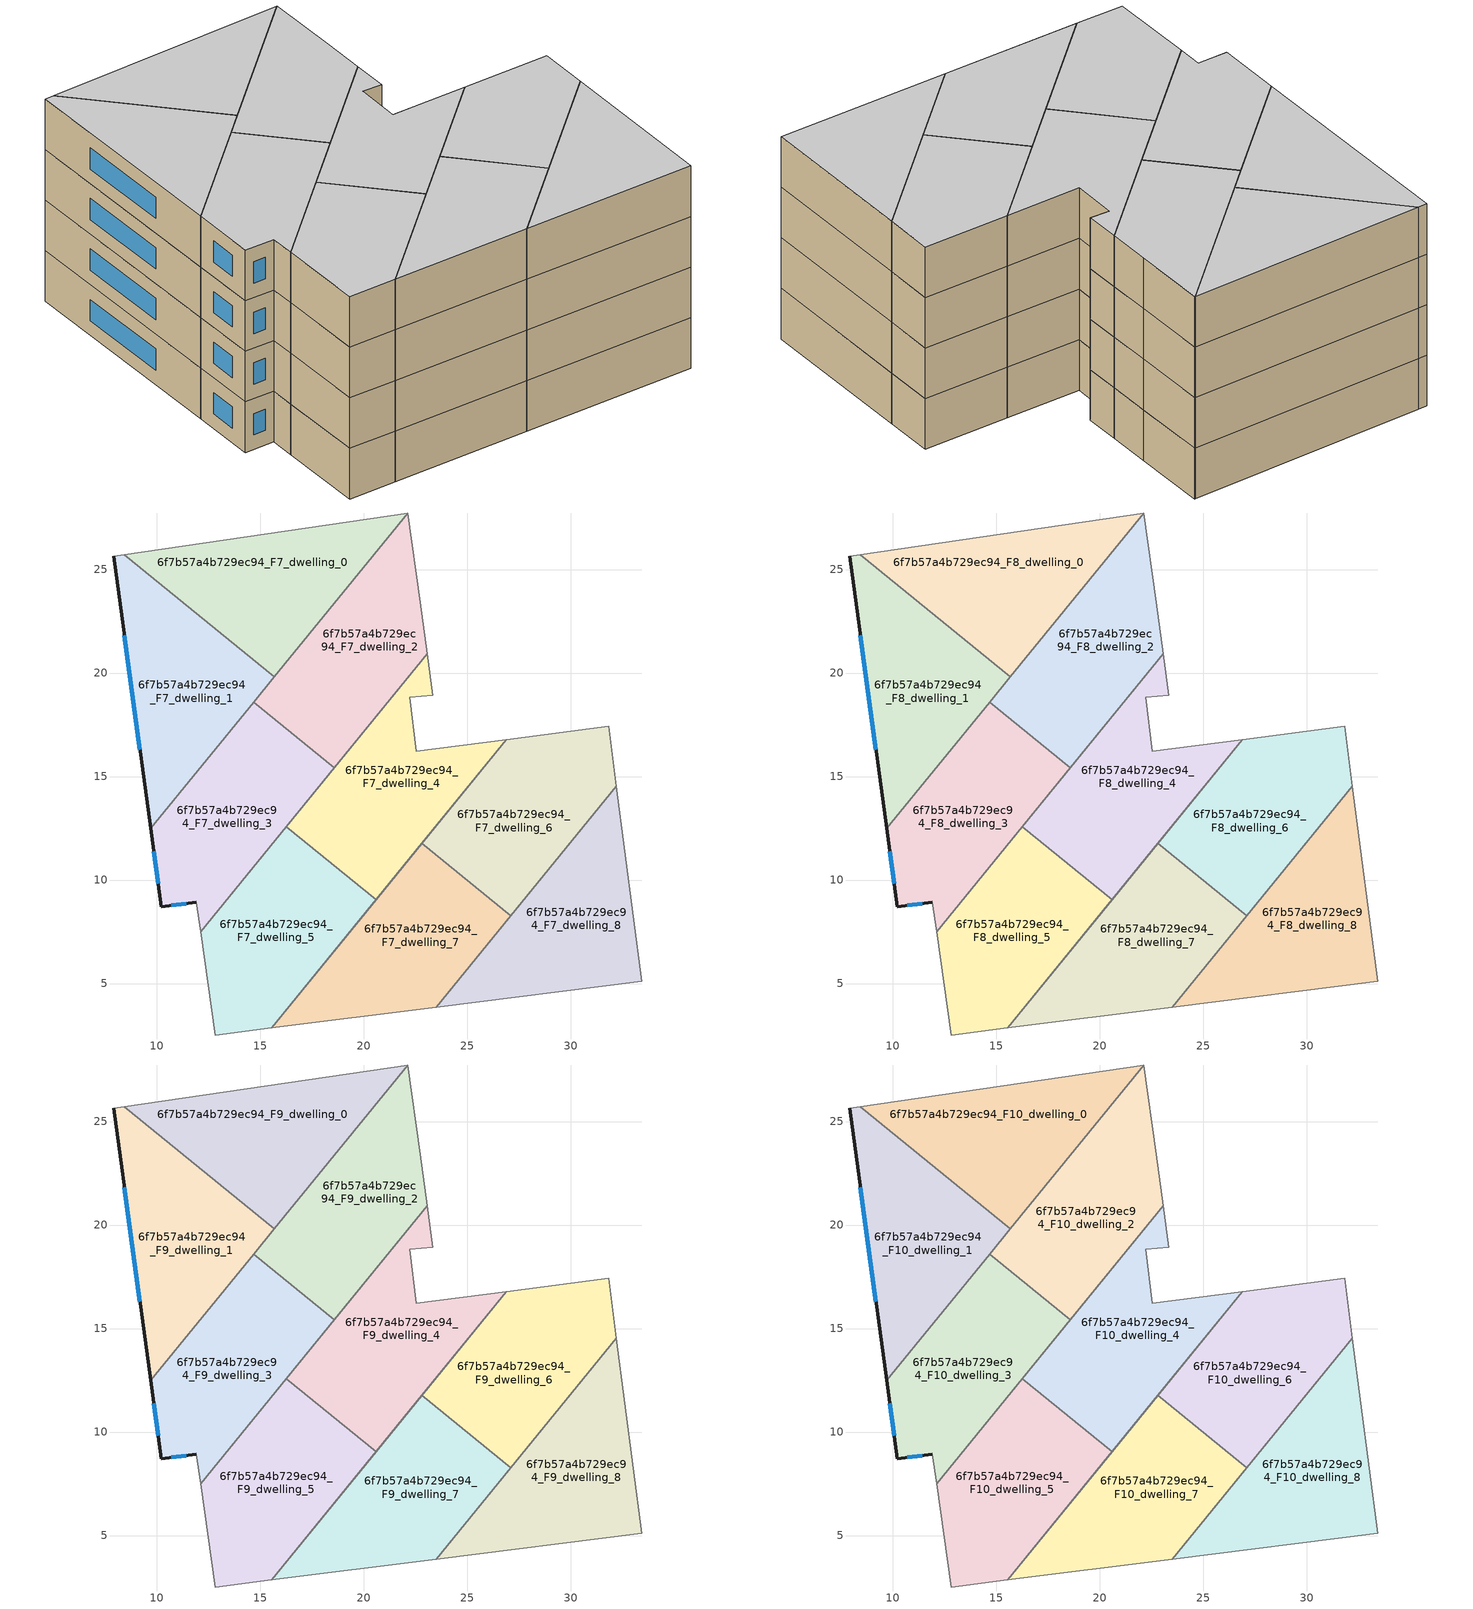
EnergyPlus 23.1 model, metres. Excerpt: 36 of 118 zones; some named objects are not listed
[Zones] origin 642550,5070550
6f7b57a4b729ec94_F7_dwelling_0
 floor to 6f7b57a4b729ec94_F6_dwelling_0 (EU_floor_Construction): 22.1,27.73 15.66,19.82 8.43,25.71 z21
 wall to 6f7b57a4b729ec94_F7_dwelling_1 (EU_wall_Construction): 8.43,25.71 15.66,19.82 z21:24
 wall adiabatic (EU_wall_Construction): 15.66,19.82 22.1,27.73 8.43,25.71 z21:24
6f7b57a4b729ec94_F7_dwelling_1
 floor to 6f7b57a4b729ec94_F6_dwelling_1 (EU_floor_Construction): 15.66,19.82 9.69,12.5 7.91,25.63 8.43,25.71 z21
 wall outside (EU_wall_Construction): 7.91,25.63 9.69,12.5 z21:24
 wall adiabatic (EU_wall_Construction): 8.43,25.71 7.91,25.63 z21:24
 wall to 6f7b57a4b729ec94_F7_dwelling_3 (EU_wall_Construction): 9.69,12.5 14.67,18.6 z21:24
 wall to 6f7b57a4b729ec94_F7_dwelling_2 (EU_wall_Construction): 14.67,18.6 15.66,19.82 z21:24
 window (EU_Window_Construction): 8.43,21.83 9.18,16.31 z21.87:23.13
6f7b57a4b729ec94_F7_dwelling_2
 floor to 6f7b57a4b729ec94_F6_dwelling_2 (EU_floor_Construction): 22.12,27.73 22.72,23.43 23.05,20.93 18.57,15.42 14.67,18.6 22.1,27.73 z21
 wall adiabatic (EU_wall_Construction): 18.57,15.42 23.05,20.93 22.72,23.43 22.12,27.73 22.1,27.73 15.66,19.82 z21:24
 wall to 6f7b57a4b729ec94_F7_dwelling_3 (EU_wall_Construction): 14.67,18.6 18.57,15.42 z21:24
6f7b57a4b729ec94_F7_dwelling_3
 floor to 6f7b57a4b729ec94_F6_dwelling_3 (EU_floor_Construction): 18.57,15.42 12.11,7.5 11.91,8.92 10.21,8.72 9.69,12.5 14.67,18.6 z21
 wall outside (EU_wall_Construction): 9.69,12.5 10.21,8.72 11.91,8.92 z21:24
 wall adiabatic (EU_wall_Construction): 11.91,8.92 12.11,7.5 18.57,15.42 z21:24
 window (EU_Window_Construction): 10.7,8.78 11.41,8.86 / 9.84,11.4 10.06,9.82 z21.87:23.13
6f7b57a4b729ec94_F7_dwelling_4
 floor to 6f7b57a4b729ec94_F6_dwelling_4 (EU_floor_Construction): 23.05,20.93 23.32,18.93 22.22,18.83 22.52,16.22 26.88,16.79 20.58,9.05 16.25,12.58 z21
 wall adiabatic (EU_wall_Construction): 20.58,9.05 26.88,16.79 22.52,16.22 22.22,18.83 23.32,18.93 23.05,20.93 16.25,12.58 z21:24
 wall to 6f7b57a4b729ec94_F7_dwelling_5 (EU_wall_Construction): 16.25,12.58 20.58,9.05 z21:24
6f7b57a4b729ec94_F7_dwelling_5
 floor to 6f7b57a4b729ec94_F6_dwelling_5 (EU_floor_Construction): 20.58,9.05 15.54,2.86 12.81,2.52 12.11,7.5 16.25,12.58 z21
 wall adiabatic (EU_wall_Construction): 16.25,12.58 12.11,7.5 12.81,2.52 15.54,2.86 20.58,9.05 z21:24
6f7b57a4b729ec94_F7_dwelling_6
 floor to 6f7b57a4b729ec94_F6_dwelling_6 (EU_floor_Construction): 31.82,17.42 32.2,14.54 27.09,8.27 22.8,11.77 26.88,16.79 z21
 wall adiabatic (EU_wall_Construction): 27.09,8.27 32.2,14.54 31.82,17.42 26.88,16.79 22.8,11.77 z21:24
 wall to 6f7b57a4b729ec94_F7_dwelling_7 (EU_wall_Construction): 22.8,11.77 27.09,8.27 z21:24
6f7b57a4b729ec94_F7_dwelling_7
 floor to 6f7b57a4b729ec94_F6_dwelling_7 (EU_floor_Construction): 27.09,8.27 23.5,3.86 15.54,2.86 22.8,11.77 z21
 wall adiabatic (EU_wall_Construction): 22.8,11.77 15.54,2.86 23.5,3.86 27.09,8.27 z21:24
6f7b57a4b729ec94_F7_dwelling_8
 floor to 6f7b57a4b729ec94_F6_dwelling_8 (EU_floor_Construction): 32.2,14.54 33.42,5.11 23.5,3.86 z21
 wall adiabatic (EU_wall_Construction): 33.42,5.11 32.2,14.54 23.5,3.86 33.42,5.11 z21:24
6f7b57a4b729ec94_F8_dwelling_0
 floor to 6f7b57a4b729ec94_F7_dwelling_0 (EU_floor_Construction): 22.1,27.73 15.66,19.82 8.43,25.71 z24
 wall to 6f7b57a4b729ec94_F8_dwelling_1 (EU_wall_Construction): 8.43,25.71 15.66,19.82 z24:27
 wall adiabatic (EU_wall_Construction): 15.66,19.82 22.1,27.73 8.43,25.71 z24:27
6f7b57a4b729ec94_F8_dwelling_1
 floor to 6f7b57a4b729ec94_F7_dwelling_1 (EU_floor_Construction): 15.66,19.82 9.69,12.5 7.91,25.63 8.43,25.71 z24
 wall outside (EU_wall_Construction): 7.91,25.63 9.69,12.5 z24:27
 wall adiabatic (EU_wall_Construction): 8.43,25.71 7.91,25.63 z24:27
 wall to 6f7b57a4b729ec94_F8_dwelling_3 (EU_wall_Construction): 9.69,12.5 14.67,18.6 z24:27
 wall to 6f7b57a4b729ec94_F8_dwelling_2 (EU_wall_Construction): 14.67,18.6 15.66,19.82 z24:27
 window (EU_Window_Construction): 8.43,21.83 9.18,16.31 z24.87:26.13
6f7b57a4b729ec94_F8_dwelling_2
 floor to 6f7b57a4b729ec94_F7_dwelling_2 (EU_floor_Construction): 22.12,27.73 22.72,23.43 23.05,20.93 18.57,15.42 14.67,18.6 22.1,27.73 z24
 wall adiabatic (EU_wall_Construction): 18.57,15.42 23.05,20.93 22.72,23.43 22.12,27.73 22.1,27.73 15.66,19.82 z24:27
 wall to 6f7b57a4b729ec94_F8_dwelling_3 (EU_wall_Construction): 14.67,18.6 18.57,15.42 z24:27
6f7b57a4b729ec94_F8_dwelling_3
 floor to 6f7b57a4b729ec94_F7_dwelling_3 (EU_floor_Construction): 18.57,15.42 12.11,7.5 11.91,8.92 10.21,8.72 9.69,12.5 14.67,18.6 z24
 wall outside (EU_wall_Construction): 9.69,12.5 10.21,8.72 11.91,8.92 z24:27
 wall adiabatic (EU_wall_Construction): 11.91,8.92 12.11,7.5 18.57,15.42 z24:27
 window (EU_Window_Construction): 10.7,8.78 11.41,8.86 / 9.84,11.4 10.06,9.82 z24.87:26.13
6f7b57a4b729ec94_F8_dwelling_4
 floor to 6f7b57a4b729ec94_F7_dwelling_4 (EU_floor_Construction): 23.05,20.93 23.32,18.93 22.22,18.83 22.52,16.22 26.88,16.79 20.58,9.05 16.25,12.58 z24
 wall adiabatic (EU_wall_Construction): 20.58,9.05 26.88,16.79 22.52,16.22 22.22,18.83 23.32,18.93 23.05,20.93 16.25,12.58 z24:27
 wall to 6f7b57a4b729ec94_F8_dwelling_5 (EU_wall_Construction): 16.25,12.58 20.58,9.05 z24:27
6f7b57a4b729ec94_F8_dwelling_5
 floor to 6f7b57a4b729ec94_F7_dwelling_5 (EU_floor_Construction): 20.58,9.05 15.54,2.86 12.81,2.52 12.11,7.5 16.25,12.58 z24
 wall adiabatic (EU_wall_Construction): 16.25,12.58 12.11,7.5 12.81,2.52 15.54,2.86 20.58,9.05 z24:27
6f7b57a4b729ec94_F8_dwelling_6
 floor to 6f7b57a4b729ec94_F7_dwelling_6 (EU_floor_Construction): 31.82,17.42 32.2,14.54 27.09,8.27 22.8,11.77 26.88,16.79 z24
 wall adiabatic (EU_wall_Construction): 27.09,8.27 32.2,14.54 31.82,17.42 26.88,16.79 22.8,11.77 z24:27
 wall to 6f7b57a4b729ec94_F8_dwelling_7 (EU_wall_Construction): 22.8,11.77 27.09,8.27 z24:27
6f7b57a4b729ec94_F8_dwelling_7
 floor to 6f7b57a4b729ec94_F7_dwelling_7 (EU_floor_Construction): 27.09,8.27 23.5,3.86 15.54,2.86 22.8,11.77 z24
 wall adiabatic (EU_wall_Construction): 22.8,11.77 15.54,2.86 23.5,3.86 27.09,8.27 z24:27
6f7b57a4b729ec94_F8_dwelling_8
 floor to 6f7b57a4b729ec94_F7_dwelling_8 (EU_floor_Construction): 32.2,14.54 33.42,5.11 23.5,3.86 z24
 wall adiabatic (EU_wall_Construction): 33.42,5.11 32.2,14.54 23.5,3.86 33.42,5.11 z24:27
6f7b57a4b729ec94_F9_dwelling_0
 floor to 6f7b57a4b729ec94_F8_dwelling_0 (EU_floor_Construction): 22.1,27.73 15.66,19.82 8.43,25.71 z27
 wall to 6f7b57a4b729ec94_F9_dwelling_1 (EU_wall_Construction): 8.43,25.71 15.66,19.82 z27:30
 wall adiabatic (EU_wall_Construction): 15.66,19.82 22.1,27.73 8.43,25.71 z27:30
6f7b57a4b729ec94_F9_dwelling_1
 floor to 6f7b57a4b729ec94_F8_dwelling_1 (EU_floor_Construction): 15.66,19.82 9.69,12.5 7.91,25.63 8.43,25.71 z27
 wall outside (EU_wall_Construction): 7.91,25.63 9.69,12.5 z27:30
 wall adiabatic (EU_wall_Construction): 8.43,25.71 7.91,25.63 z27:30
 wall to 6f7b57a4b729ec94_F9_dwelling_3 (EU_wall_Construction): 9.69,12.5 14.67,18.6 z27:30
 wall to 6f7b57a4b729ec94_F9_dwelling_2 (EU_wall_Construction): 14.67,18.6 15.66,19.82 z27:30
 window (EU_Window_Construction): 8.43,21.83 9.18,16.31 z27.87:29.13
6f7b57a4b729ec94_F9_dwelling_2
 floor to 6f7b57a4b729ec94_F8_dwelling_2 (EU_floor_Construction): 22.12,27.73 22.72,23.43 23.05,20.93 18.57,15.42 14.67,18.6 22.1,27.73 z27
 wall adiabatic (EU_wall_Construction): 18.57,15.42 23.05,20.93 22.72,23.43 22.12,27.73 22.1,27.73 15.66,19.82 z27:30
 wall to 6f7b57a4b729ec94_F9_dwelling_3 (EU_wall_Construction): 14.67,18.6 18.57,15.42 z27:30
6f7b57a4b729ec94_F9_dwelling_3
 floor to 6f7b57a4b729ec94_F8_dwelling_3 (EU_floor_Construction): 18.57,15.42 12.11,7.5 11.91,8.92 10.21,8.72 9.69,12.5 14.67,18.6 z27
 wall outside (EU_wall_Construction): 9.69,12.5 10.21,8.72 11.91,8.92 z27:30
 wall adiabatic (EU_wall_Construction): 11.91,8.92 12.11,7.5 18.57,15.42 z27:30
 window (EU_Window_Construction): 10.7,8.78 11.41,8.86 / 9.84,11.4 10.06,9.82 z27.87:29.13
6f7b57a4b729ec94_F9_dwelling_4
 floor to 6f7b57a4b729ec94_F8_dwelling_4 (EU_floor_Construction): 23.05,20.93 23.32,18.93 22.22,18.83 22.52,16.22 26.88,16.79 20.58,9.05 16.25,12.58 z27
 wall adiabatic (EU_wall_Construction): 20.58,9.05 26.88,16.79 22.52,16.22 22.22,18.83 23.32,18.93 23.05,20.93 16.25,12.58 z27:30
 wall to 6f7b57a4b729ec94_F9_dwelling_5 (EU_wall_Construction): 16.25,12.58 20.58,9.05 z27:30
6f7b57a4b729ec94_F9_dwelling_5
 floor to 6f7b57a4b729ec94_F8_dwelling_5 (EU_floor_Construction): 20.58,9.05 15.54,2.86 12.81,2.52 12.11,7.5 16.25,12.58 z27
 wall adiabatic (EU_wall_Construction): 16.25,12.58 12.11,7.5 12.81,2.52 15.54,2.86 20.58,9.05 z27:30
6f7b57a4b729ec94_F9_dwelling_6
 floor to 6f7b57a4b729ec94_F8_dwelling_6 (EU_floor_Construction): 31.82,17.42 32.2,14.54 27.09,8.27 22.8,11.77 26.88,16.79 z27
 wall adiabatic (EU_wall_Construction): 27.09,8.27 32.2,14.54 31.82,17.42 26.88,16.79 22.8,11.77 z27:30
 wall to 6f7b57a4b729ec94_F9_dwelling_7 (EU_wall_Construction): 22.8,11.77 27.09,8.27 z27:30
6f7b57a4b729ec94_F9_dwelling_7
 floor to 6f7b57a4b729ec94_F8_dwelling_7 (EU_floor_Construction): 27.09,8.27 23.5,3.86 15.54,2.86 22.8,11.77 z27
 wall adiabatic (EU_wall_Construction): 22.8,11.77 15.54,2.86 23.5,3.86 27.09,8.27 z27:30
6f7b57a4b729ec94_F9_dwelling_8
 floor to 6f7b57a4b729ec94_F8_dwelling_8 (EU_floor_Construction): 32.2,14.54 33.42,5.11 23.5,3.86 z27
 wall adiabatic (EU_wall_Construction): 33.42,5.11 32.2,14.54 23.5,3.86 33.42,5.11 z27:30
6f7b57a4b729ec94_F10_dwelling_0
 floor to 6f7b57a4b729ec94_F9_dwelling_0 (EU_floor_Construction): 22.1,27.73 15.66,19.82 8.43,25.71 z30
 wall to 6f7b57a4b729ec94_F10_dwelling_1 (EU_wall_Construction): 8.43,25.71 15.66,19.82 z30:33
 wall adiabatic (EU_wall_Construction): 15.66,19.82 22.1,27.73 8.43,25.71 z30:33
 ceiling to 6f7b57a4b729ec94_F11_dwelling_0 (EU_floor_Construction): 15.66,19.82 22.1,27.73 8.43,25.71 z33
6f7b57a4b729ec94_F10_dwelling_1
 floor to 6f7b57a4b729ec94_F9_dwelling_1 (EU_floor_Construction): 15.66,19.82 9.69,12.5 7.91,25.63 8.43,25.71 z30
 wall outside (EU_wall_Construction): 7.91,25.63 9.69,12.5 z30:33
 wall adiabatic (EU_wall_Construction): 8.43,25.71 7.91,25.63 z30:33
 wall to 6f7b57a4b729ec94_F10_dwelling_3 (EU_wall_Construction): 9.69,12.5 14.67,18.6 z30:33
 wall to 6f7b57a4b729ec94_F10_dwelling_2 (EU_wall_Construction): 14.67,18.6 15.66,19.82 z30:33
 window (EU_Window_Construction): 8.43,21.83 9.18,16.31 z30.87:32.13
 ceiling to 6f7b57a4b729ec94_F11_dwelling_1 (EU_floor_Construction): 9.69,12.5 15.66,19.82 8.43,25.71 7.91,25.63 z33
6f7b57a4b729ec94_F10_dwelling_2
 floor to 6f7b57a4b729ec94_F9_dwelling_2 (EU_floor_Construction): 22.12,27.73 22.72,23.43 23.05,20.93 18.57,15.42 14.67,18.6 22.1,27.73 z30
 wall adiabatic (EU_wall_Construction): 18.57,15.42 23.05,20.93 22.72,23.43 22.12,27.73 22.1,27.73 15.66,19.82 z30:33
 wall to 6f7b57a4b729ec94_F10_dwelling_3 (EU_wall_Construction): 14.67,18.6 18.57,15.42 z30:33
 ceiling to 6f7b57a4b729ec94_F11_dwelling_2 (EU_floor_Construction): 18.57,15.42 23.05,20.93 22.72,23.43 22.12,27.73 22.1,27.73 14.67,18.6 z33
6f7b57a4b729ec94_F10_dwelling_3
 floor to 6f7b57a4b729ec94_F9_dwelling_3 (EU_floor_Construction): 18.57,15.42 12.11,7.5 11.91,8.92 10.21,8.72 9.69,12.5 14.67,18.6 z30
 wall outside (EU_wall_Construction): 9.69,12.5 10.21,8.72 11.91,8.92 z30:33
 wall adiabatic (EU_wall_Construction): 11.91,8.92 12.11,7.5 18.57,15.42 z30:33
 window (EU_Window_Construction): 10.7,8.78 11.41,8.86 / 9.84,11.4 10.06,9.82 z30.87:32.13
 ceiling to 6f7b57a4b729ec94_F11_dwelling_3 (EU_floor_Construction): 12.11,7.5 18.57,15.42 14.67,18.6 9.69,12.5 10.21,8.72 11.91,8.92 z33
6f7b57a4b729ec94_F10_dwelling_4
 floor to 6f7b57a4b729ec94_F9_dwelling_4 (EU_floor_Construction): 23.05,20.93 23.32,18.93 22.22,18.83 22.52,16.22 26.88,16.79 20.58,9.05 16.25,12.58 z30
 wall adiabatic (EU_wall_Construction): 20.58,9.05 26.88,16.79 22.52,16.22 22.22,18.83 23.32,18.93 23.05,20.93 16.25,12.58 z30:33
 wall to 6f7b57a4b729ec94_F10_dwelling_5 (EU_wall_Construction): 16.25,12.58 20.58,9.05 z30:33
 ceiling to 6f7b57a4b729ec94_F11_dwelling_4 (EU_floor_Construction): 20.58,9.05 26.88,16.79 22.52,16.22 22.22,18.83 23.32,18.93 23.05,20.93 16.25,12.58 z33
6f7b57a4b729ec94_F10_dwelling_5
 floor to 6f7b57a4b729ec94_F9_dwelling_5 (EU_floor_Construction): 20.58,9.05 15.54,2.86 12.81,2.52 12.11,7.5 16.25,12.58 z30
 wall adiabatic (EU_wall_Construction): 16.25,12.58 12.11,7.5 12.81,2.52 15.54,2.86 20.58,9.05 z30:33
 ceiling to 6f7b57a4b729ec94_F11_dwelling_5 (EU_floor_Construction): 15.54,2.86 20.58,9.05 16.25,12.58 12.11,7.5 12.81,2.52 z33
6f7b57a4b729ec94_F10_dwelling_6
 floor to 6f7b57a4b729ec94_F9_dwelling_6 (EU_floor_Construction): 31.82,17.42 32.2,14.54 27.09,8.27 22.8,11.77 26.88,16.79 z30
 wall adiabatic (EU_wall_Construction): 27.09,8.27 32.2,14.54 31.82,17.42 26.88,16.79 22.8,11.77 z30:33
 wall to 6f7b57a4b729ec94_F10_dwelling_7 (EU_wall_Construction): 22.8,11.77 27.09,8.27 z30:33
 ceiling to 6f7b57a4b729ec94_F11_dwelling_6 (EU_floor_Construction): 27.09,8.27 32.2,14.54 31.82,17.42 26.88,16.79 22.8,11.77 z33
6f7b57a4b729ec94_F10_dwelling_7
 floor to 6f7b57a4b729ec94_F9_dwelling_7 (EU_floor_Construction): 27.09,8.27 23.5,3.86 15.54,2.86 22.8,11.77 z30
 wall adiabatic (EU_wall_Construction): 22.8,11.77 15.54,2.86 23.5,3.86 27.09,8.27 z30:33
 ceiling to 6f7b57a4b729ec94_F11_dwelling_7 (EU_floor_Construction): 23.5,3.86 27.09,8.27 22.8,11.77 15.54,2.86 z33
6f7b57a4b729ec94_F10_dwelling_8
 floor to 6f7b57a4b729ec94_F9_dwelling_8 (EU_floor_Construction): 32.2,14.54 33.42,5.11 23.5,3.86 z30
 wall adiabatic (EU_wall_Construction): 33.42,5.11 32.2,14.54 23.5,3.86 33.42,5.11 z30:33
 ceiling to 6f7b57a4b729ec94_F11_dwelling_8 (EU_floor_Construction): 33.42,5.11 32.2,14.54 23.5,3.86 z33
[Building]
EU S2 Campaign: North Axis=0; Terrain=City; Solar Distribution=FullExterior
[Site:Location]
Lyon-Bron: Latitude=45.75; Longitude=5; Time Zone=1; Elevation=198
[SizingPeriod:WeatherFileDays]
AnnualSizingPeriod: Begin Month=1; Begin Day of Month=1; End Month=12; End Day of Month=31; Day of Week for Start Day=Monday; Use Weather File Daylight Saving Period=No; Use Weather File Rain and Snow Indicators=No
[MATERIAL]
EU_InternalMass_Material: Roughness=MediumRough; Thickness=0.1; Conductivity=1; Density=1800; Specific Heat=900; Thermal Absorptance=0.9; Solar Absorptance=0.7; Visible Absorptance=0.7
[MATERIAL:NOMASS] Roughness=MediumRough; Thermal Absorptance=0.9; Solar Absorptance=0.7; Visible Absorptance=0.7
Name | Thermal Resistance
EU_wall_NoMass | 1.15691
EU_floor_NoMass | 1.78277
[WINDOWMATERIAL:SIMPLEGLAZINGSYSTEM]
EU_Window_SimpleGlazing: UFactor=2.71266; Solar Heat Gain Coefficient=0.75; Visible Transmittance=0.75
[CONSTRUCTION]
EU_wall_Construction: EU_wall_NoMass
EU_floor_Construction: EU_floor_NoMass
EU_Window_Construction: EU_Window_SimpleGlazing
EU_InternalMass_Construction: EU_InternalMass_Material
[ZONE] Type=1; Multiplier=1; Ceiling Height=autocalculate; Floor Area=autocalculate; Part of Total Floor Area=Yes
Name | Volume
6f7b57a4b729ec94_F7_dwelling_0; 6f7b57a4b729ec94_F8_dwelling_0; 6f7b57a4b729ec94_F9_dwelling_0; 6f7b57a4b729ec94_F10_dwelling_0 | 142.692
6f7b57a4b729ec94_F7_dwelling_1; 6f7b57a4b729ec94_F8_dwelling_1; 6f7b57a4b729ec94_F9_dwelling_1; 6f7b57a4b729ec94_F10_dwelling_1 | 142.683
6f7b57a4b729ec94_F7_dwelling_2; 6f7b57a4b729ec94_F8_dwelling_2; 6f7b57a4b729ec94_F9_dwelling_2; 6f7b57a4b729ec94_F10_dwelling_2 | 142.67
6f7b57a4b729ec94_F7_dwelling_3; 6f7b57a4b729ec94_F8_dwelling_3; 6f7b57a4b729ec94_F9_dwelling_3; 6f7b57a4b729ec94_F10_dwelling_3 | 142.656
6f7b57a4b729ec94_F7_dwelling_4; 6f7b57a4b729ec94_F8_dwelling_4; 6f7b57a4b729ec94_F9_dwelling_4; 6f7b57a4b729ec94_F10_dwelling_4 | 142.681
6f7b57a4b729ec94_F7_dwelling_5; 6f7b57a4b729ec94_F8_dwelling_5; 6f7b57a4b729ec94_F9_dwelling_5; 6f7b57a4b729ec94_F10_dwelling_5; 6f7b57a4b729ec94_F7_dwelling_8; 6f7b57a4b729ec94_F8_dwelling_8; 6f7b57a4b729ec94_F9_dwelling_8; 6f7b57a4b729ec94_F10_dwelling_8 | 142.671
6f7b57a4b729ec94_F7_dwelling_6; 6f7b57a4b729ec94_F8_dwelling_6; 6f7b57a4b729ec94_F9_dwelling_6; 6f7b57a4b729ec94_F10_dwelling_6 | 142.677
6f7b57a4b729ec94_F7_dwelling_7; 6f7b57a4b729ec94_F8_dwelling_7; 6f7b57a4b729ec94_F9_dwelling_7; 6f7b57a4b729ec94_F10_dwelling_7 | 142.685
[INTERNALMASS] Construction=EU_InternalMass_Construction
Name | Zone or ZoneList | Surface Area
6f7b57a4b729ec94_F7_dwelling_0_EU_InternalMass | 6f7b57a4b729ec94_F7_dwelling_0 | 47.5629
6f7b57a4b729ec94_F7_dwelling_1_EU_InternalMass | 6f7b57a4b729ec94_F7_dwelling_1 | 47.5624
6f7b57a4b729ec94_F7_dwelling_2_EU_InternalMass | 6f7b57a4b729ec94_F7_dwelling_2 | 47.5574
6f7b57a4b729ec94_F7_dwelling_3_EU_InternalMass | 6f7b57a4b729ec94_F7_dwelling_3 | 47.552
6f7b57a4b729ec94_F7_dwelling_4_EU_InternalMass | 6f7b57a4b729ec94_F7_dwelling_4 | 47.5595
6f7b57a4b729ec94_F7_dwelling_5_EU_InternalMass | 6f7b57a4b729ec94_F7_dwelling_5 | 47.5563
6f7b57a4b729ec94_F7_dwelling_6_EU_InternalMass | 6f7b57a4b729ec94_F7_dwelling_6 | 47.5597
6f7b57a4b729ec94_F7_dwelling_7_EU_InternalMass | 6f7b57a4b729ec94_F7_dwelling_7 | 47.5609
6f7b57a4b729ec94_F7_dwelling_8_EU_InternalMass | 6f7b57a4b729ec94_F7_dwelling_8 | 47.5567
6f7b57a4b729ec94_F8_dwelling_0_EU_InternalMass | 6f7b57a4b729ec94_F8_dwelling_0 | 47.5629
6f7b57a4b729ec94_F8_dwelling_1_EU_InternalMass | 6f7b57a4b729ec94_F8_dwelling_1 | 47.5624
6f7b57a4b729ec94_F8_dwelling_2_EU_InternalMass | 6f7b57a4b729ec94_F8_dwelling_2 | 47.5574
6f7b57a4b729ec94_F8_dwelling_3_EU_InternalMass | 6f7b57a4b729ec94_F8_dwelling_3 | 47.552
6f7b57a4b729ec94_F8_dwelling_4_EU_InternalMass | 6f7b57a4b729ec94_F8_dwelling_4 | 47.5595
6f7b57a4b729ec94_F8_dwelling_5_EU_InternalMass | 6f7b57a4b729ec94_F8_dwelling_5 | 47.5563
6f7b57a4b729ec94_F8_dwelling_6_EU_InternalMass | 6f7b57a4b729ec94_F8_dwelling_6 | 47.5597
6f7b57a4b729ec94_F8_dwelling_7_EU_InternalMass | 6f7b57a4b729ec94_F8_dwelling_7 | 47.5609
6f7b57a4b729ec94_F8_dwelling_8_EU_InternalMass | 6f7b57a4b729ec94_F8_dwelling_8 | 47.5567
6f7b57a4b729ec94_F9_dwelling_0_EU_InternalMass | 6f7b57a4b729ec94_F9_dwelling_0 | 47.5629
6f7b57a4b729ec94_F9_dwelling_1_EU_InternalMass | 6f7b57a4b729ec94_F9_dwelling_1 | 47.5624
6f7b57a4b729ec94_F9_dwelling_2_EU_InternalMass | 6f7b57a4b729ec94_F9_dwelling_2 | 47.5574
6f7b57a4b729ec94_F9_dwelling_3_EU_InternalMass | 6f7b57a4b729ec94_F9_dwelling_3 | 47.552
6f7b57a4b729ec94_F9_dwelling_4_EU_InternalMass | 6f7b57a4b729ec94_F9_dwelling_4 | 47.5595
6f7b57a4b729ec94_F9_dwelling_5_EU_InternalMass | 6f7b57a4b729ec94_F9_dwelling_5 | 47.5563
6f7b57a4b729ec94_F9_dwelling_6_EU_InternalMass | 6f7b57a4b729ec94_F9_dwelling_6 | 47.5597
6f7b57a4b729ec94_F9_dwelling_7_EU_InternalMass | 6f7b57a4b729ec94_F9_dwelling_7 | 47.5609
6f7b57a4b729ec94_F9_dwelling_8_EU_InternalMass | 6f7b57a4b729ec94_F9_dwelling_8 | 47.5567
6f7b57a4b729ec94_F10_dwelling_0_EU_InternalMass | 6f7b57a4b729ec94_F10_dwelling_0 | 47.5629
6f7b57a4b729ec94_F10_dwelling_1_EU_InternalMass | 6f7b57a4b729ec94_F10_dwelling_1 | 47.5624
6f7b57a4b729ec94_F10_dwelling_2_EU_InternalMass | 6f7b57a4b729ec94_F10_dwelling_2 | 47.5574
6f7b57a4b729ec94_F10_dwelling_3_EU_InternalMass | 6f7b57a4b729ec94_F10_dwelling_3 | 47.552
6f7b57a4b729ec94_F10_dwelling_4_EU_InternalMass | 6f7b57a4b729ec94_F10_dwelling_4 | 47.5595
6f7b57a4b729ec94_F10_dwelling_5_EU_InternalMass | 6f7b57a4b729ec94_F10_dwelling_5 | 47.5563
6f7b57a4b729ec94_F10_dwelling_6_EU_InternalMass | 6f7b57a4b729ec94_F10_dwelling_6 | 47.5597
6f7b57a4b729ec94_F10_dwelling_7_EU_InternalMass | 6f7b57a4b729ec94_F10_dwelling_7 | 47.5609
6f7b57a4b729ec94_F10_dwelling_8_EU_InternalMass | 6f7b57a4b729ec94_F10_dwelling_8 | 47.5567
[OTHEREQUIPMENT] Fuel Type=Electricity; Design Level Calculation Method=Watts/Area; Power per Zone Floor Area=1; Fraction Latent=0; Fraction Radiant=0; Fraction Lost=0; Carbon Dioxide Generation Rate=0; EndUse Subcategory=EU_Step8_InternalGains
Name | Zone or ZoneList or Space or SpaceList | Schedule
EU_Step8_InternalGain_6f7b57a4b729ec94_F7_dwelling_0_f000 | 6f7b57a4b729ec94_F7_dwelling_0 | EU_Step8_GainSchedule_6f7b57a4b729ec94_F7_dwelling_0_f000
EU_Step8_InternalGain_6f7b57a4b729ec94_F7_dwelling_1_f000 | 6f7b57a4b729ec94_F7_dwelling_1 | EU_Step8_GainSchedule_6f7b57a4b729ec94_F7_dwelling_1_f000
EU_Step8_InternalGain_6f7b57a4b729ec94_F7_dwelling_2_f000 | 6f7b57a4b729ec94_F7_dwelling_2 | EU_Step8_GainSchedule_6f7b57a4b729ec94_F7_dwelling_2_f000
EU_Step8_InternalGain_6f7b57a4b729ec94_F7_dwelling_3_f000 | 6f7b57a4b729ec94_F7_dwelling_3 | EU_Step8_GainSchedule_6f7b57a4b729ec94_F7_dwelling_3_f000
EU_Step8_InternalGain_6f7b57a4b729ec94_F7_dwelling_4_f000 | 6f7b57a4b729ec94_F7_dwelling_4 | EU_Step8_GainSchedule_6f7b57a4b729ec94_F7_dwelling_4_f000
EU_Step8_InternalGain_6f7b57a4b729ec94_F7_dwelling_5_f000 | 6f7b57a4b729ec94_F7_dwelling_5 | EU_Step8_GainSchedule_6f7b57a4b729ec94_F7_dwelling_5_f000
EU_Step8_InternalGain_6f7b57a4b729ec94_F7_dwelling_6_f000 | 6f7b57a4b729ec94_F7_dwelling_6 | EU_Step8_GainSchedule_6f7b57a4b729ec94_F7_dwelling_6_f000
EU_Step8_InternalGain_6f7b57a4b729ec94_F7_dwelling_7_f000 | 6f7b57a4b729ec94_F7_dwelling_7 | EU_Step8_GainSchedule_6f7b57a4b729ec94_F7_dwelling_7_f000
EU_Step8_InternalGain_6f7b57a4b729ec94_F7_dwelling_8_f000 | 6f7b57a4b729ec94_F7_dwelling_8 | EU_Step8_GainSchedule_6f7b57a4b729ec94_F7_dwelling_8_f000
EU_Step8_InternalGain_6f7b57a4b729ec94_F8_dwelling_0_f000 | 6f7b57a4b729ec94_F8_dwelling_0 | EU_Step8_GainSchedule_6f7b57a4b729ec94_F8_dwelling_0_f000
EU_Step8_InternalGain_6f7b57a4b729ec94_F8_dwelling_1_f000 | 6f7b57a4b729ec94_F8_dwelling_1 | EU_Step8_GainSchedule_6f7b57a4b729ec94_F8_dwelling_1_f000
EU_Step8_InternalGain_6f7b57a4b729ec94_F8_dwelling_2_f000 | 6f7b57a4b729ec94_F8_dwelling_2 | EU_Step8_GainSchedule_6f7b57a4b729ec94_F8_dwelling_2_f000
EU_Step8_InternalGain_6f7b57a4b729ec94_F8_dwelling_3_f000 | 6f7b57a4b729ec94_F8_dwelling_3 | EU_Step8_GainSchedule_6f7b57a4b729ec94_F8_dwelling_3_f000
EU_Step8_InternalGain_6f7b57a4b729ec94_F8_dwelling_4_f000 | 6f7b57a4b729ec94_F8_dwelling_4 | EU_Step8_GainSchedule_6f7b57a4b729ec94_F8_dwelling_4_f000
EU_Step8_InternalGain_6f7b57a4b729ec94_F8_dwelling_5_f000 | 6f7b57a4b729ec94_F8_dwelling_5 | EU_Step8_GainSchedule_6f7b57a4b729ec94_F8_dwelling_5_f000
EU_Step8_InternalGain_6f7b57a4b729ec94_F8_dwelling_6_f000 | 6f7b57a4b729ec94_F8_dwelling_6 | EU_Step8_GainSchedule_6f7b57a4b729ec94_F8_dwelling_6_f000
EU_Step8_InternalGain_6f7b57a4b729ec94_F8_dwelling_7_f000 | 6f7b57a4b729ec94_F8_dwelling_7 | EU_Step8_GainSchedule_6f7b57a4b729ec94_F8_dwelling_7_f000
EU_Step8_InternalGain_6f7b57a4b729ec94_F8_dwelling_8_f000 | 6f7b57a4b729ec94_F8_dwelling_8 | EU_Step8_GainSchedule_6f7b57a4b729ec94_F8_dwelling_8_f000
EU_Step8_InternalGain_6f7b57a4b729ec94_F9_dwelling_0_f000 | 6f7b57a4b729ec94_F9_dwelling_0 | EU_Step8_GainSchedule_6f7b57a4b729ec94_F9_dwelling_0_f000
EU_Step8_InternalGain_6f7b57a4b729ec94_F9_dwelling_1_f000 | 6f7b57a4b729ec94_F9_dwelling_1 | EU_Step8_GainSchedule_6f7b57a4b729ec94_F9_dwelling_1_f000
EU_Step8_InternalGain_6f7b57a4b729ec94_F9_dwelling_2_f000 | 6f7b57a4b729ec94_F9_dwelling_2 | EU_Step8_GainSchedule_6f7b57a4b729ec94_F9_dwelling_2_f000
EU_Step8_InternalGain_6f7b57a4b729ec94_F9_dwelling_3_f000 | 6f7b57a4b729ec94_F9_dwelling_3 | EU_Step8_GainSchedule_6f7b57a4b729ec94_F9_dwelling_3_f000
EU_Step8_InternalGain_6f7b57a4b729ec94_F9_dwelling_4_f000 | 6f7b57a4b729ec94_F9_dwelling_4 | EU_Step8_GainSchedule_6f7b57a4b729ec94_F9_dwelling_4_f000
EU_Step8_InternalGain_6f7b57a4b729ec94_F9_dwelling_5_f000 | 6f7b57a4b729ec94_F9_dwelling_5 | EU_Step8_GainSchedule_6f7b57a4b729ec94_F9_dwelling_5_f000
EU_Step8_InternalGain_6f7b57a4b729ec94_F9_dwelling_6_f000 | 6f7b57a4b729ec94_F9_dwelling_6 | EU_Step8_GainSchedule_6f7b57a4b729ec94_F9_dwelling_6_f000
EU_Step8_InternalGain_6f7b57a4b729ec94_F9_dwelling_7_f000 | 6f7b57a4b729ec94_F9_dwelling_7 | EU_Step8_GainSchedule_6f7b57a4b729ec94_F9_dwelling_7_f000
EU_Step8_InternalGain_6f7b57a4b729ec94_F9_dwelling_8_f000 | 6f7b57a4b729ec94_F9_dwelling_8 | EU_Step8_GainSchedule_6f7b57a4b729ec94_F9_dwelling_8_f000
EU_Step8_InternalGain_6f7b57a4b729ec94_F10_dwelling_0_f000 | 6f7b57a4b729ec94_F10_dwelling_0 | EU_Step8_GainSchedule_6f7b57a4b729ec94_F10_dwelling_0_f000
EU_Step8_InternalGain_6f7b57a4b729ec94_F10_dwelling_1_f000 | 6f7b57a4b729ec94_F10_dwelling_1 | EU_Step8_GainSchedule_6f7b57a4b729ec94_F10_dwelling_1_f000
EU_Step8_InternalGain_6f7b57a4b729ec94_F10_dwelling_2_f000 | 6f7b57a4b729ec94_F10_dwelling_2 | EU_Step8_GainSchedule_6f7b57a4b729ec94_F10_dwelling_2_f000
EU_Step8_InternalGain_6f7b57a4b729ec94_F10_dwelling_3_f000 | 6f7b57a4b729ec94_F10_dwelling_3 | EU_Step8_GainSchedule_6f7b57a4b729ec94_F10_dwelling_3_f000
EU_Step8_InternalGain_6f7b57a4b729ec94_F10_dwelling_4_f000 | 6f7b57a4b729ec94_F10_dwelling_4 | EU_Step8_GainSchedule_6f7b57a4b729ec94_F10_dwelling_4_f000
EU_Step8_InternalGain_6f7b57a4b729ec94_F10_dwelling_5_f000 | 6f7b57a4b729ec94_F10_dwelling_5 | EU_Step8_GainSchedule_6f7b57a4b729ec94_F10_dwelling_5_f000
EU_Step8_InternalGain_6f7b57a4b729ec94_F10_dwelling_6_f000 | 6f7b57a4b729ec94_F10_dwelling_6 | EU_Step8_GainSchedule_6f7b57a4b729ec94_F10_dwelling_6_f000
EU_Step8_InternalGain_6f7b57a4b729ec94_F10_dwelling_7_f000 | 6f7b57a4b729ec94_F10_dwelling_7 | EU_Step8_GainSchedule_6f7b57a4b729ec94_F10_dwelling_7_f000
EU_Step8_InternalGain_6f7b57a4b729ec94_F10_dwelling_8_f000 | 6f7b57a4b729ec94_F10_dwelling_8 | EU_Step8_GainSchedule_6f7b57a4b729ec94_F10_dwelling_8_f000
[ZONEVENTILATION:DESIGNFLOWRATE] Schedule=EU_AlwaysOn; Design Flow Rate Calculation Method=AirChanges/Hour; Air Changes per Hour=0.551728; Ventilation Type=Natural; Fan Pressure Rise=0; Fan Total Efficiency=1; Constant Term Coefficient=1; Temperature Term Coefficient=0; Velocity Term Coefficient=0; Velocity Squared Term Coefficient=0; Minimum Indoor Temperature=-100; Maximum Indoor Temperature=100; Delta Temperature=-100; Minimum Outdoor Temperature=-100; Maximum Outdoor Temperature=100; Maximum Wind Speed=40
Name | Zone or ZoneList or Space or SpaceList
EU_ConstantAir_6f7b57a4b729ec94_F7_dwelling_0 | 6f7b57a4b729ec94_F7_dwelling_0
EU_ConstantAir_6f7b57a4b729ec94_F7_dwelling_1 | 6f7b57a4b729ec94_F7_dwelling_1
EU_ConstantAir_6f7b57a4b729ec94_F7_dwelling_2 | 6f7b57a4b729ec94_F7_dwelling_2
EU_ConstantAir_6f7b57a4b729ec94_F7_dwelling_3 | 6f7b57a4b729ec94_F7_dwelling_3
EU_ConstantAir_6f7b57a4b729ec94_F7_dwelling_4 | 6f7b57a4b729ec94_F7_dwelling_4
EU_ConstantAir_6f7b57a4b729ec94_F7_dwelling_5 | 6f7b57a4b729ec94_F7_dwelling_5
EU_ConstantAir_6f7b57a4b729ec94_F7_dwelling_6 | 6f7b57a4b729ec94_F7_dwelling_6
EU_ConstantAir_6f7b57a4b729ec94_F7_dwelling_7 | 6f7b57a4b729ec94_F7_dwelling_7
EU_ConstantAir_6f7b57a4b729ec94_F7_dwelling_8 | 6f7b57a4b729ec94_F7_dwelling_8
EU_ConstantAir_6f7b57a4b729ec94_F8_dwelling_0 | 6f7b57a4b729ec94_F8_dwelling_0
EU_ConstantAir_6f7b57a4b729ec94_F8_dwelling_1 | 6f7b57a4b729ec94_F8_dwelling_1
EU_ConstantAir_6f7b57a4b729ec94_F8_dwelling_2 | 6f7b57a4b729ec94_F8_dwelling_2
EU_ConstantAir_6f7b57a4b729ec94_F8_dwelling_3 | 6f7b57a4b729ec94_F8_dwelling_3
EU_ConstantAir_6f7b57a4b729ec94_F8_dwelling_4 | 6f7b57a4b729ec94_F8_dwelling_4
EU_ConstantAir_6f7b57a4b729ec94_F8_dwelling_5 | 6f7b57a4b729ec94_F8_dwelling_5
EU_ConstantAir_6f7b57a4b729ec94_F8_dwelling_6 | 6f7b57a4b729ec94_F8_dwelling_6
EU_ConstantAir_6f7b57a4b729ec94_F8_dwelling_7 | 6f7b57a4b729ec94_F8_dwelling_7
EU_ConstantAir_6f7b57a4b729ec94_F8_dwelling_8 | 6f7b57a4b729ec94_F8_dwelling_8
EU_ConstantAir_6f7b57a4b729ec94_F9_dwelling_0 | 6f7b57a4b729ec94_F9_dwelling_0
EU_ConstantAir_6f7b57a4b729ec94_F9_dwelling_1 | 6f7b57a4b729ec94_F9_dwelling_1
EU_ConstantAir_6f7b57a4b729ec94_F9_dwelling_2 | 6f7b57a4b729ec94_F9_dwelling_2
EU_ConstantAir_6f7b57a4b729ec94_F9_dwelling_3 | 6f7b57a4b729ec94_F9_dwelling_3
EU_ConstantAir_6f7b57a4b729ec94_F9_dwelling_4 | 6f7b57a4b729ec94_F9_dwelling_4
EU_ConstantAir_6f7b57a4b729ec94_F9_dwelling_5 | 6f7b57a4b729ec94_F9_dwelling_5
EU_ConstantAir_6f7b57a4b729ec94_F9_dwelling_6 | 6f7b57a4b729ec94_F9_dwelling_6
EU_ConstantAir_6f7b57a4b729ec94_F9_dwelling_7 | 6f7b57a4b729ec94_F9_dwelling_7
EU_ConstantAir_6f7b57a4b729ec94_F9_dwelling_8 | 6f7b57a4b729ec94_F9_dwelling_8
EU_ConstantAir_6f7b57a4b729ec94_F10_dwelling_0 | 6f7b57a4b729ec94_F10_dwelling_0
EU_ConstantAir_6f7b57a4b729ec94_F10_dwelling_1 | 6f7b57a4b729ec94_F10_dwelling_1
EU_ConstantAir_6f7b57a4b729ec94_F10_dwelling_2 | 6f7b57a4b729ec94_F10_dwelling_2
EU_ConstantAir_6f7b57a4b729ec94_F10_dwelling_3 | 6f7b57a4b729ec94_F10_dwelling_3
EU_ConstantAir_6f7b57a4b729ec94_F10_dwelling_4 | 6f7b57a4b729ec94_F10_dwelling_4
EU_ConstantAir_6f7b57a4b729ec94_F10_dwelling_5 | 6f7b57a4b729ec94_F10_dwelling_5
EU_ConstantAir_6f7b57a4b729ec94_F10_dwelling_6 | 6f7b57a4b729ec94_F10_dwelling_6
EU_ConstantAir_6f7b57a4b729ec94_F10_dwelling_7 | 6f7b57a4b729ec94_F10_dwelling_7
EU_ConstantAir_6f7b57a4b729ec94_F10_dwelling_8 | 6f7b57a4b729ec94_F10_dwelling_8
[HVACTEMPLATE:ZONE:IDEALLOADSAIRSYSTEM] System Availability Schedule=EU_AlwaysOn; Maximum Heating Supply Air Temperature=50; Minimum Cooling Supply Air Temperature=13; Maximum Heating Supply Air Humidity Ratio=0.0156; Minimum Cooling Supply Air Humidity Ratio=0.0077; Heating Limit=NoLimit; Cooling Limit=NoLimit; Heating Availability Schedule=EU_AlwaysOn; Cooling Availability Schedule=EU_CoolingOff; Dehumidification Control Type=ConstantSensibleHeatRatio; Cooling Sensible Heat Ratio=0.7; Dehumidification Setpoint=60; Humidification Control Type=None; Humidification Setpoint=30; Outdoor Air Method=None; Outdoor Air Flow Rate per Person=0.00944; Outdoor Air Flow Rate per Zone Floor Area=0; Outdoor Air Flow Rate per Zone=0; Demand Controlled Ventilation Type=None; Outdoor Air Economizer Type=NoEconomizer; Heat Recovery Type=None; Sensible Heat Recovery Effectiveness=0.7; Latent Heat Recovery Effectiveness=0.65
Name | Template Thermostat
6f7b57a4b729ec94_F7_dwelling_0 | EU_HeatOnly_6f7b57a4b729ec94_F7_dwelling_0
6f7b57a4b729ec94_F7_dwelling_1 | EU_HeatOnly_6f7b57a4b729ec94_F7_dwelling_1
6f7b57a4b729ec94_F7_dwelling_2 | EU_HeatOnly_6f7b57a4b729ec94_F7_dwelling_2
6f7b57a4b729ec94_F7_dwelling_3 | EU_HeatOnly_6f7b57a4b729ec94_F7_dwelling_3
6f7b57a4b729ec94_F7_dwelling_4 | EU_HeatOnly_6f7b57a4b729ec94_F7_dwelling_4
6f7b57a4b729ec94_F7_dwelling_5 | EU_HeatOnly_6f7b57a4b729ec94_F7_dwelling_5
6f7b57a4b729ec94_F7_dwelling_6 | EU_HeatOnly_6f7b57a4b729ec94_F7_dwelling_6
6f7b57a4b729ec94_F7_dwelling_7 | EU_HeatOnly_6f7b57a4b729ec94_F7_dwelling_7
6f7b57a4b729ec94_F7_dwelling_8 | EU_HeatOnly_6f7b57a4b729ec94_F7_dwelling_8
6f7b57a4b729ec94_F8_dwelling_0 | EU_HeatOnly_6f7b57a4b729ec94_F8_dwelling_0
6f7b57a4b729ec94_F8_dwelling_1 | EU_HeatOnly_6f7b57a4b729ec94_F8_dwelling_1
6f7b57a4b729ec94_F8_dwelling_2 | EU_HeatOnly_6f7b57a4b729ec94_F8_dwelling_2
6f7b57a4b729ec94_F8_dwelling_3 | EU_HeatOnly_6f7b57a4b729ec94_F8_dwelling_3
6f7b57a4b729ec94_F8_dwelling_4 | EU_HeatOnly_6f7b57a4b729ec94_F8_dwelling_4
6f7b57a4b729ec94_F8_dwelling_5 | EU_HeatOnly_6f7b57a4b729ec94_F8_dwelling_5
6f7b57a4b729ec94_F8_dwelling_6 | EU_HeatOnly_6f7b57a4b729ec94_F8_dwelling_6
6f7b57a4b729ec94_F8_dwelling_7 | EU_HeatOnly_6f7b57a4b729ec94_F8_dwelling_7
6f7b57a4b729ec94_F8_dwelling_8 | EU_HeatOnly_6f7b57a4b729ec94_F8_dwelling_8
6f7b57a4b729ec94_F9_dwelling_0 | EU_HeatOnly_6f7b57a4b729ec94_F9_dwelling_0
6f7b57a4b729ec94_F9_dwelling_1 | EU_HeatOnly_6f7b57a4b729ec94_F9_dwelling_1
6f7b57a4b729ec94_F9_dwelling_2 | EU_HeatOnly_6f7b57a4b729ec94_F9_dwelling_2
6f7b57a4b729ec94_F9_dwelling_3 | EU_HeatOnly_6f7b57a4b729ec94_F9_dwelling_3
6f7b57a4b729ec94_F9_dwelling_4 | EU_HeatOnly_6f7b57a4b729ec94_F9_dwelling_4
6f7b57a4b729ec94_F9_dwelling_5 | EU_HeatOnly_6f7b57a4b729ec94_F9_dwelling_5
6f7b57a4b729ec94_F9_dwelling_6 | EU_HeatOnly_6f7b57a4b729ec94_F9_dwelling_6
6f7b57a4b729ec94_F9_dwelling_7 | EU_HeatOnly_6f7b57a4b729ec94_F9_dwelling_7
6f7b57a4b729ec94_F9_dwelling_8 | EU_HeatOnly_6f7b57a4b729ec94_F9_dwelling_8
6f7b57a4b729ec94_F10_dwelling_0 | EU_HeatOnly_6f7b57a4b729ec94_F10_dwelling_0
6f7b57a4b729ec94_F10_dwelling_1 | EU_HeatOnly_6f7b57a4b729ec94_F10_dwelling_1
6f7b57a4b729ec94_F10_dwelling_2 | EU_HeatOnly_6f7b57a4b729ec94_F10_dwelling_2
6f7b57a4b729ec94_F10_dwelling_3 | EU_HeatOnly_6f7b57a4b729ec94_F10_dwelling_3
6f7b57a4b729ec94_F10_dwelling_4 | EU_HeatOnly_6f7b57a4b729ec94_F10_dwelling_4
6f7b57a4b729ec94_F10_dwelling_5 | EU_HeatOnly_6f7b57a4b729ec94_F10_dwelling_5
6f7b57a4b729ec94_F10_dwelling_6 | EU_HeatOnly_6f7b57a4b729ec94_F10_dwelling_6
6f7b57a4b729ec94_F10_dwelling_7 | EU_HeatOnly_6f7b57a4b729ec94_F10_dwelling_7
6f7b57a4b729ec94_F10_dwelling_8 | EU_HeatOnly_6f7b57a4b729ec94_F10_dwelling_8
[SIZING:ZONE] Zone Cooling Design Supply Air Temperature Input Method=SupplyAirTemperature; Zone Cooling Design Supply Air Temperature=13; Zone Heating Design Supply Air Temperature Input Method=SupplyAirTemperature; Zone Heating Design Supply Air Temperature=50; Zone Cooling Design Supply Air Humidity Ratio=0.008; Zone Heating Design Supply Air Humidity Ratio=0.008; Cooling Design Air Flow Method=DesignDay; Cooling Design Air Flow Rate=0; Cooling Minimum Air Flow per Zone Floor Area=0.000762; Cooling Minimum Air Flow=0; Cooling Minimum Air Flow Fraction=0.2; Heating Design Air Flow Method=DesignDay; Heating Design Air Flow Rate=0; Heating Maximum Air Flow per Zone Floor Area=0.002032; Heating Maximum Air Flow=0.141576; Heating Maximum Air Flow Fraction=0.3; Account for Dedicated Outdoor Air System=No; Dedicated Outdoor Air System Control Strategy=NeutralSupplyAir; Dedicated Outdoor Air Low Setpoint Temperature for Design=autosize; Dedicated Outdoor Air High Setpoint Temperature for Design=autosize; Zone Load Sizing Method=Sensible Load Only No Latent Load; Zone Latent Cooling Design Supply Air Humidity Ratio Input Method=HumidityRatioDifference; Zone Cooling Design Supply Air Humidity Ratio Difference=0.005; Zone Latent Heating Design Supply Air Humidity Ratio Input Method=HumidityRatioDifference; Zone Humidification Design Supply Air Humidity Ratio Difference=0.005
6f7b57a4b729ec94_F7_dwelling_0; 6f7b57a4b729ec94_F7_dwelling_1; 6f7b57a4b729ec94_F7_dwelling_2; 6f7b57a4b729ec94_F7_dwelling_3; 6f7b57a4b729ec94_F7_dwelling_4; 6f7b57a4b729ec94_F7_dwelling_5; 6f7b57a4b729ec94_F7_dwelling_6; 6f7b57a4b729ec94_F7_dwelling_7; 6f7b57a4b729ec94_F7_dwelling_8; 6f7b57a4b729ec94_F8_dwelling_0; 6f7b57a4b729ec94_F8_dwelling_1; 6f7b57a4b729ec94_F8_dwelling_2; 6f7b57a4b729ec94_F8_dwelling_3; 6f7b57a4b729ec94_F8_dwelling_4; 6f7b57a4b729ec94_F8_dwelling_5; 6f7b57a4b729ec94_F8_dwelling_6; 6f7b57a4b729ec94_F8_dwelling_7; 6f7b57a4b729ec94_F8_dwelling_8; 6f7b57a4b729ec94_F9_dwelling_0; 6f7b57a4b729ec94_F9_dwelling_1; 6f7b57a4b729ec94_F9_dwelling_2; 6f7b57a4b729ec94_F9_dwelling_3; 6f7b57a4b729ec94_F9_dwelling_4; 6f7b57a4b729ec94_F9_dwelling_5; 6f7b57a4b729ec94_F9_dwelling_6; 6f7b57a4b729ec94_F9_dwelling_7; 6f7b57a4b729ec94_F9_dwelling_8; 6f7b57a4b729ec94_F10_dwelling_0; 6f7b57a4b729ec94_F10_dwelling_1; 6f7b57a4b729ec94_F10_dwelling_2; 6f7b57a4b729ec94_F10_dwelling_3; 6f7b57a4b729ec94_F10_dwelling_4; 6f7b57a4b729ec94_F10_dwelling_5; 6f7b57a4b729ec94_F10_dwelling_6; 6f7b57a4b729ec94_F10_dwelling_7; 6f7b57a4b729ec94_F10_dwelling_8
[SCHEDULE:CONSTANT]
Name | Hourly Value
EU_AlwaysOn | 1
EU_CoolingOff | 0
[SCHEDULE:FILE] Column Number=1; Rows to Skip at Top=0; Number of Hours of Data=8760; Column Separator=Comma; Interpolate to Timestep=No; Minutes per Item=60; Adjust Schedule for Daylight Savings=Yes
Name | File
EU_Step8_GainSchedule_6f7b57a4b729ec94_F7_dwelling_0_f000 | ../../schedules/6f7b57a4b729ec94/6f7b57a4b729ec94_F7_dwelling_0_f000_gain.csv
EU_Step8_GainSchedule_6f7b57a4b729ec94_F7_dwelling_1_f000 | ../../schedules/6f7b57a4b729ec94/6f7b57a4b729ec94_F7_dwelling_1_f000_gain.csv
EU_Step8_GainSchedule_6f7b57a4b729ec94_F7_dwelling_2_f000 | ../../schedules/6f7b57a4b729ec94/6f7b57a4b729ec94_F7_dwelling_2_f000_gain.csv
EU_Step8_GainSchedule_6f7b57a4b729ec94_F7_dwelling_3_f000 | ../../schedules/6f7b57a4b729ec94/6f7b57a4b729ec94_F7_dwelling_3_f000_gain.csv
EU_Step8_GainSchedule_6f7b57a4b729ec94_F7_dwelling_4_f000 | ../../schedules/6f7b57a4b729ec94/6f7b57a4b729ec94_F7_dwelling_4_f000_gain.csv
EU_Step8_GainSchedule_6f7b57a4b729ec94_F7_dwelling_5_f000 | ../../schedules/6f7b57a4b729ec94/6f7b57a4b729ec94_F7_dwelling_5_f000_gain.csv
EU_Step8_GainSchedule_6f7b57a4b729ec94_F7_dwelling_6_f000 | ../../schedules/6f7b57a4b729ec94/6f7b57a4b729ec94_F7_dwelling_6_f000_gain.csv
EU_Step8_GainSchedule_6f7b57a4b729ec94_F7_dwelling_7_f000 | ../../schedules/6f7b57a4b729ec94/6f7b57a4b729ec94_F7_dwelling_7_f000_gain.csv
EU_Step8_GainSchedule_6f7b57a4b729ec94_F7_dwelling_8_f000 | ../../schedules/6f7b57a4b729ec94/6f7b57a4b729ec94_F7_dwelling_8_f000_gain.csv
EU_Step8_GainSchedule_6f7b57a4b729ec94_F8_dwelling_0_f000 | ../../schedules/6f7b57a4b729ec94/6f7b57a4b729ec94_F8_dwelling_0_f000_gain.csv
EU_Step8_GainSchedule_6f7b57a4b729ec94_F8_dwelling_1_f000 | ../../schedules/6f7b57a4b729ec94/6f7b57a4b729ec94_F8_dwelling_1_f000_gain.csv
EU_Step8_GainSchedule_6f7b57a4b729ec94_F8_dwelling_2_f000 | ../../schedules/6f7b57a4b729ec94/6f7b57a4b729ec94_F8_dwelling_2_f000_gain.csv
EU_Step8_GainSchedule_6f7b57a4b729ec94_F8_dwelling_3_f000 | ../../schedules/6f7b57a4b729ec94/6f7b57a4b729ec94_F8_dwelling_3_f000_gain.csv
EU_Step8_GainSchedule_6f7b57a4b729ec94_F8_dwelling_4_f000 | ../../schedules/6f7b57a4b729ec94/6f7b57a4b729ec94_F8_dwelling_4_f000_gain.csv
EU_Step8_GainSchedule_6f7b57a4b729ec94_F8_dwelling_5_f000 | ../../schedules/6f7b57a4b729ec94/6f7b57a4b729ec94_F8_dwelling_5_f000_gain.csv
EU_Step8_GainSchedule_6f7b57a4b729ec94_F8_dwelling_6_f000 | ../../schedules/6f7b57a4b729ec94/6f7b57a4b729ec94_F8_dwelling_6_f000_gain.csv
EU_Step8_GainSchedule_6f7b57a4b729ec94_F8_dwelling_7_f000 | ../../schedules/6f7b57a4b729ec94/6f7b57a4b729ec94_F8_dwelling_7_f000_gain.csv
EU_Step8_GainSchedule_6f7b57a4b729ec94_F8_dwelling_8_f000 | ../../schedules/6f7b57a4b729ec94/6f7b57a4b729ec94_F8_dwelling_8_f000_gain.csv
EU_Step8_GainSchedule_6f7b57a4b729ec94_F9_dwelling_0_f000 | ../../schedules/6f7b57a4b729ec94/6f7b57a4b729ec94_F9_dwelling_0_f000_gain.csv
EU_Step8_GainSchedule_6f7b57a4b729ec94_F9_dwelling_1_f000 | ../../schedules/6f7b57a4b729ec94/6f7b57a4b729ec94_F9_dwelling_1_f000_gain.csv
EU_Step8_GainSchedule_6f7b57a4b729ec94_F9_dwelling_2_f000 | ../../schedules/6f7b57a4b729ec94/6f7b57a4b729ec94_F9_dwelling_2_f000_gain.csv
EU_Step8_GainSchedule_6f7b57a4b729ec94_F9_dwelling_3_f000 | ../../schedules/6f7b57a4b729ec94/6f7b57a4b729ec94_F9_dwelling_3_f000_gain.csv
EU_Step8_GainSchedule_6f7b57a4b729ec94_F9_dwelling_4_f000 | ../../schedules/6f7b57a4b729ec94/6f7b57a4b729ec94_F9_dwelling_4_f000_gain.csv
EU_Step8_GainSchedule_6f7b57a4b729ec94_F9_dwelling_5_f000 | ../../schedules/6f7b57a4b729ec94/6f7b57a4b729ec94_F9_dwelling_5_f000_gain.csv
EU_Step8_GainSchedule_6f7b57a4b729ec94_F9_dwelling_6_f000 | ../../schedules/6f7b57a4b729ec94/6f7b57a4b729ec94_F9_dwelling_6_f000_gain.csv
EU_Step8_GainSchedule_6f7b57a4b729ec94_F9_dwelling_7_f000 | ../../schedules/6f7b57a4b729ec94/6f7b57a4b729ec94_F9_dwelling_7_f000_gain.csv
EU_Step8_GainSchedule_6f7b57a4b729ec94_F9_dwelling_8_f000 | ../../schedules/6f7b57a4b729ec94/6f7b57a4b729ec94_F9_dwelling_8_f000_gain.csv
EU_Step8_GainSchedule_6f7b57a4b729ec94_F10_dwelling_0_f000 | ../../schedules/6f7b57a4b729ec94/6f7b57a4b729ec94_F10_dwelling_0_f000_gain.csv
EU_Step8_GainSchedule_6f7b57a4b729ec94_F10_dwelling_1_f000 | ../../schedules/6f7b57a4b729ec94/6f7b57a4b729ec94_F10_dwelling_1_f000_gain.csv
EU_Step8_GainSchedule_6f7b57a4b729ec94_F10_dwelling_2_f000 | ../../schedules/6f7b57a4b729ec94/6f7b57a4b729ec94_F10_dwelling_2_f000_gain.csv
EU_Step8_GainSchedule_6f7b57a4b729ec94_F10_dwelling_3_f000 | ../../schedules/6f7b57a4b729ec94/6f7b57a4b729ec94_F10_dwelling_3_f000_gain.csv
EU_Step8_GainSchedule_6f7b57a4b729ec94_F10_dwelling_4_f000 | ../../schedules/6f7b57a4b729ec94/6f7b57a4b729ec94_F10_dwelling_4_f000_gain.csv
EU_Step8_GainSchedule_6f7b57a4b729ec94_F10_dwelling_5_f000 | ../../schedules/6f7b57a4b729ec94/6f7b57a4b729ec94_F10_dwelling_5_f000_gain.csv
EU_Step8_GainSchedule_6f7b57a4b729ec94_F10_dwelling_6_f000 | ../../schedules/6f7b57a4b729ec94/6f7b57a4b729ec94_F10_dwelling_6_f000_gain.csv
EU_Step8_GainSchedule_6f7b57a4b729ec94_F10_dwelling_7_f000 | ../../schedules/6f7b57a4b729ec94/6f7b57a4b729ec94_F10_dwelling_7_f000_gain.csv
EU_Step8_GainSchedule_6f7b57a4b729ec94_F10_dwelling_8_f000 | ../../schedules/6f7b57a4b729ec94/6f7b57a4b729ec94_F10_dwelling_8_f000_gain.csv
